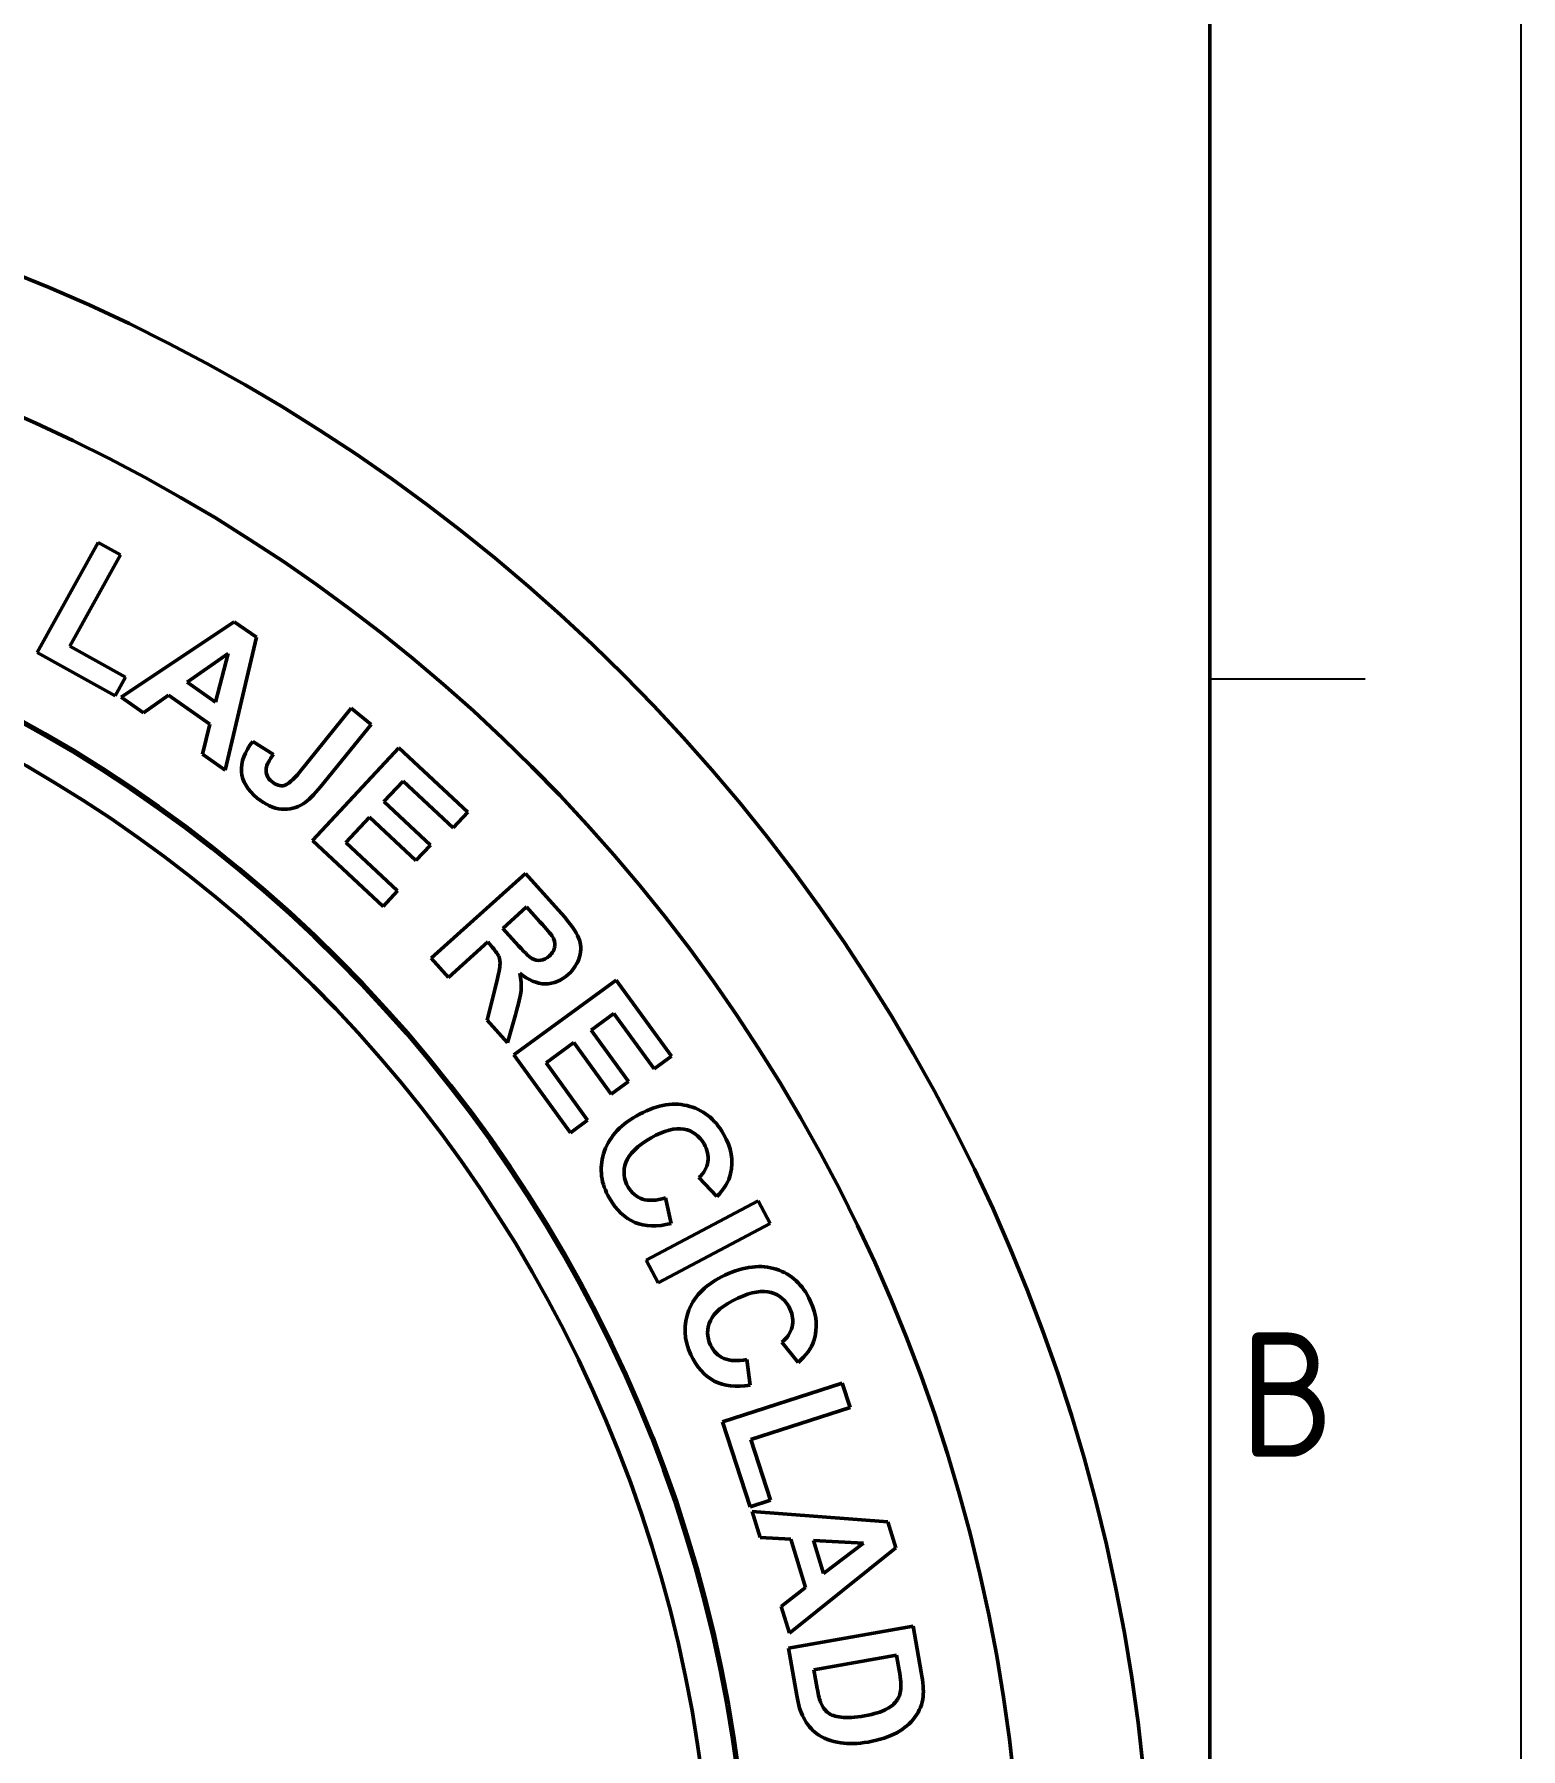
# Model space of a CAD drawing. Extents: x 0 to 616, y 0 to 436.
# Drawn here: x 546.3 to 616.4, y 302.5 to 383.4 of the extents above; entities that cross this region are included whole.
import ezdxf
from ezdxf.enums import TextEntityAlignment as Align

# ---------------------------------------------------------------- set-up
doc = ezdxf.new("R2010")
doc.units = 0
doc.header["$LTSCALE"] = 1.5
doc.layers.get('0').update_dxf_attribs({"linetype": 'CONTINUOUS'})
doc.layers.add('AM_0', color=7, linetype='CONTINUOUS', lineweight=50)
doc.layers.add('AM_BOR', color=7, linetype='CONTINUOUS', lineweight=50)
doc.styles.add('ACISOTS', font='isocp.shx', dxfattribs={"height": 1})

# ---------------------------------------------------------------- blocks, each defined once
blk = doc.blocks.new('A3 ZTL')
blk.add_line((401.174, 9.785), (401.174, 280.822))
at = {"layer": 'AM_BOR', "color": 135, "lineweight": 25}
for p, q in [((410.959, 290.607), (410.959, 0)), ((406.067, 235.323), (401.174, 235.323))]:
    blk.add_line(p, q, dxfattribs=at)
at = {"layer": 'AM_BOR', "color": 135, "lineweight": 25, "style": 'ACISOTS'}
blk.add_text('B', height=3.914, dxfattribs=at).set_placement((403.62, 212.818), align=Align.MIDDLE)

msp = doc.modelspace()

# ---------------------------------------------------------------- linework, layer by layer
at = {"layer": 'AM_0'}
for radius in [85.3, 79.175]:
    msp.add_circle((513.762, 292.885), radius, dxfattribs=at)
msp.add_ellipse((513.762, 292.885), major_axis=(-64.566, 0), ratio=0.999987, start_param=1.570796326844421, end_param=7.853981634024008, dxfattribs=at)
at = {"layer": 'AM_0', "color": 7}
for points in [[(546.41, 354.247), (546.41, 354.247), (549.286, 359.435), (549.286, 359.435)], [(549.286, 359.435), (549.286, 359.435), (550.342, 358.85), (550.342, 358.85)], [(550.342, 358.85), (550.342, 358.85), (547.955, 354.543), (547.955, 354.543)], [(550.369, 352.134), (550.369, 352.134), (555.708, 355.697), (555.708, 355.697)], [(555.708, 355.697), (555.708, 355.697), (556.754, 354.965), (556.754, 354.965)], [(547.955, 354.543), (547.955, 354.543), (550.581, 353.088), (550.581, 353.088)], [(556.754, 354.965), (556.754, 354.965), (555.285, 348.692), (555.285, 348.692)], [(550.092, 352.206), (550.092, 352.206), (546.41, 354.247), (546.41, 354.247)], [(555.418, 354.197), (555.418, 354.197), (553.484, 352.842), (553.484, 352.842)], [(554.82, 351.906), (554.82, 351.906), (555.418, 354.197), (555.418, 354.197)], [(550.581, 353.088), (550.581, 353.088), (550.092, 352.206), (550.092, 352.206)], [(553.484, 352.842), (553.484, 352.842), (554.82, 351.906), (554.82, 351.906)], [(551.418, 351.4), (551.418, 351.4), (550.369, 352.134), (550.369, 352.134)], [(552.601, 352.23), (552.601, 352.23), (551.418, 351.4), (551.418, 351.4)], [(554.56, 350.859), (554.56, 350.859), (552.601, 352.23), (552.601, 352.23)], [(558.799, 348.614), (558.799, 348.614), (561.23, 351.616), (561.23, 351.616)], [(561.23, 351.616), (561.23, 351.616), (562.166, 350.858), (562.166, 350.858)], [(554.208, 349.446), (554.208, 349.446), (554.56, 350.859), (554.56, 350.859)], [(562.166, 350.858), (562.166, 350.858), (559.783, 347.916), (559.783, 347.916)], [(556.049, 348.622), (556.01, 349.079), (556.19, 349.557), (556.591, 350.055)], [(556.591, 350.055), (556.591, 350.055), (557.557, 349.44), (557.557, 349.44)], [(559.406, 345.369), (559.406, 345.369), (563.485, 349.743), (563.485, 349.743)], [(563.485, 349.743), (563.485, 349.743), (566.728, 346.719), (566.728, 346.719)], [(555.285, 348.692), (555.285, 348.692), (554.208, 349.446), (554.208, 349.446)], [(557.217, 348.781), (557.183, 348.532), (557.271, 348.323), (557.477, 348.156)], [(557.557, 349.44), (557.353, 349.165), (557.239, 348.946), (557.217, 348.781)], [(556.797, 347.379), (556.338, 347.751), (556.088, 348.164), (556.049, 348.622)], [(557.477, 348.156), (557.686, 347.986), (557.883, 347.926), (558.067, 347.976)], [(558.067, 347.976), (558.25, 348.025), (558.494, 348.238), (558.799, 348.614)], [(563.677, 348.18), (563.677, 348.18), (562.773, 347.21), (562.773, 347.21)], [(566.037, 345.979), (566.037, 345.979), (563.677, 348.18), (563.677, 348.18)], [(557.941, 346.86), (557.568, 346.889), (557.187, 347.063), (556.797, 347.379)], [(559.783, 347.916), (559.472, 347.532), (559.197, 347.263), (558.963, 347.111)], [(562.773, 347.21), (562.773, 347.21), (564.969, 345.163), (564.969, 345.163)], [(558.963, 347.111), (558.653, 346.914), (558.312, 346.829), (557.941, 346.86)], [(562.087, 346.474), (562.087, 346.474), (560.976, 345.283), (560.976, 345.283)], [(564.282, 344.426), (564.282, 344.426), (562.087, 346.474), (562.087, 346.474)], [(566.728, 346.719), (566.728, 346.719), (566.037, 345.979), (566.037, 345.979)], [(562.732, 342.268), (562.732, 342.268), (559.406, 345.369), (559.406, 345.369)], [(560.976, 345.283), (560.976, 345.283), (563.42, 343.005), (563.42, 343.005)], [(564.969, 345.163), (564.969, 345.163), (564.282, 344.426), (564.282, 344.426)], [(565.008, 339.815), (565.008, 339.815), (569.453, 343.817), (569.453, 343.817)], [(569.453, 343.817), (569.453, 343.817), (571.155, 341.928), (571.155, 341.928)], [(563.42, 343.005), (563.42, 343.005), (562.732, 342.268), (562.732, 342.268)], [(569.51, 342.242), (569.51, 342.242), (568.383, 341.227), (568.383, 341.227)], [(570.139, 341.542), (570.139, 341.542), (569.51, 342.242), (569.51, 342.242)], [(570.715, 340.874), (570.659, 340.955), (570.467, 341.178), (570.139, 341.542)], [(571.155, 341.928), (571.582, 341.453), (571.852, 341.072), (571.966, 340.785)], [(568.383, 341.227), (568.383, 341.227), (568.98, 340.564), (568.98, 340.564)], [(570.845, 340.378), (570.865, 340.541), (570.821, 340.706), (570.715, 340.874)], [(571.966, 340.785), (572.081, 340.498), (572.094, 340.197), (572.007, 339.884)], [(567.673, 340.588), (567.673, 340.588), (565.817, 338.917), (565.817, 338.917)], [(567.836, 340.407), (567.836, 340.407), (567.673, 340.588), (567.673, 340.588)], [(568.193, 339.91), (568.141, 340.035), (568.022, 340.2), (567.836, 340.407)], [(568.251, 339.473), (568.265, 339.639), (568.245, 339.784), (568.193, 339.91)], [(568.98, 340.564), (569.368, 340.133), (569.627, 339.88), (569.76, 339.805)], [(570.175, 339.723), (570.318, 339.743), (570.457, 339.812), (570.59, 339.932)], [(570.59, 339.932), (570.741, 340.067), (570.824, 340.216), (570.845, 340.378)], [(572.007, 339.884), (571.919, 339.571), (571.743, 339.297), (571.481, 339.06)], [(565.817, 338.917), (565.817, 338.917), (565.008, 339.815), (565.008, 339.815)], [(568.024, 338.412), (568.162, 338.954), (568.237, 339.307), (568.251, 339.473)], [(570.389, 338.61), (569.997, 338.61), (569.594, 338.78), (569.187, 339.12)], [(569.187, 339.12), (569.248, 338.823), (569.269, 338.551), (569.247, 338.303)], [(569.76, 339.805), (569.893, 339.731), (570.031, 339.704), (570.175, 339.723)], [(571.481, 339.06), (571.147, 338.76), (570.782, 338.61), (570.389, 338.61)], [(567.641, 336.892), (567.641, 336.892), (568.024, 338.412), (568.024, 338.412)], [(568.902, 335.266), (568.902, 335.266), (573.741, 338.781), (573.741, 338.781)], [(569.247, 338.303), (569.225, 338.054), (569.138, 337.668), (568.985, 337.143)], [(573.741, 338.781), (573.741, 338.781), (576.347, 335.194), (576.347, 335.194)], [(568.607, 335.819), (568.607, 335.819), (567.641, 336.892), (567.641, 336.892)], [(568.985, 337.143), (568.985, 337.143), (568.607, 335.819), (568.607, 335.819)], [(573.631, 337.209), (573.631, 337.209), (572.559, 336.43), (572.559, 336.43)], [(575.528, 334.599), (575.528, 334.599), (573.631, 337.209), (573.631, 337.209)], [(571.744, 335.838), (571.744, 335.838), (570.427, 334.882), (570.427, 334.882)], [(573.509, 333.41), (573.509, 333.41), (571.744, 335.838), (571.744, 335.838)], [(572.559, 336.43), (572.559, 336.43), (574.324, 334.001), (574.324, 334.001)], [(571.575, 331.586), (571.575, 331.586), (568.902, 335.266), (568.902, 335.266)], [(576.347, 335.194), (576.347, 335.194), (575.528, 334.599), (575.528, 334.599)], [(570.427, 334.882), (570.427, 334.882), (572.391, 332.179), (572.391, 332.179)], [(574.324, 334.001), (574.324, 334.001), (573.509, 333.41), (573.509, 333.41)], [(574.686, 332.372), (575.549, 332.87), (576.347, 333.033), (577.081, 332.864)], [(577.081, 332.864), (577.815, 332.694), (578.391, 332.247), (578.81, 331.521)], [(572.391, 332.179), (572.391, 332.179), (571.575, 331.586), (571.575, 331.586)], [(573.143, 330.595), (573.358, 331.309), (573.872, 331.902), (574.686, 332.372)], [(576.933, 331.754), (576.52, 331.834), (576.005, 331.696), (575.387, 331.339)], [(577.886, 331.058), (577.664, 331.441), (577.347, 331.674), (576.933, 331.754)], [(575.387, 331.339), (574.732, 330.961), (574.333, 330.575), (574.192, 330.178)], [(578.062, 330.216), (578.105, 330.5), (578.046, 330.781), (577.886, 331.058)], [(578.81, 331.521), (579.176, 330.888), (579.286, 330.265), (579.139, 329.653)], [(573.417, 328.493), (573.021, 329.18), (572.929, 329.881), (573.143, 330.595)], [(574.192, 330.178), (574.049, 329.782), (574.088, 329.396), (574.305, 329.019)], [(577.646, 329.465), (577.881, 329.68), (578.019, 329.93), (578.062, 330.216)], [(578.492, 328.571), (578.492, 328.571), (577.646, 329.465), (577.646, 329.465)], [(579.139, 329.653), (579.055, 329.289), (578.838, 328.929), (578.492, 328.571)], [(574.305, 329.019), (574.466, 328.741), (574.692, 328.553), (574.984, 328.455)], [(574.623, 327.354), (574.141, 327.557), (573.738, 327.937), (573.417, 328.493)], [(574.984, 328.455), (575.276, 328.357), (575.638, 328.374), (576.067, 328.504)], [(575.156, 325.562), (575.156, 325.562), (580.437, 328.37), (580.437, 328.37)], [(576.067, 328.504), (576.067, 328.504), (576.331, 327.306), (576.331, 327.306)], [(580.437, 328.37), (580.437, 328.37), (581.003, 327.304), (581.003, 327.304)], [(576.331, 327.306), (575.676, 327.135), (575.107, 327.151), (574.623, 327.354)], [(581.003, 327.304), (581.003, 327.304), (575.723, 324.496), (575.723, 324.496)], [(575.723, 324.496), (575.723, 324.496), (575.156, 325.562), (575.156, 325.562)], [(578.868, 324.86), (579.77, 325.281), (580.58, 325.374), (581.297, 325.141)], [(577.175, 323.224), (577.452, 323.917), (578.016, 324.462), (578.868, 324.86)], [(581.297, 325.141), (582.012, 324.908), (582.548, 324.412), (582.902, 323.653)], [(579.476, 323.77), (578.791, 323.45), (578.36, 323.1), (578.185, 322.717)], [(581.052, 324.048), (580.648, 324.164), (580.122, 324.071), (579.476, 323.77)], [(581.941, 323.272), (581.754, 323.673), (581.458, 323.933), (581.052, 324.048)], [(577.266, 321.106), (576.93, 321.825), (576.901, 322.532), (577.175, 323.224)], [(582.043, 322.417), (582.111, 322.697), (582.076, 322.982), (581.941, 323.272)], [(582.902, 323.653), (583.211, 322.99), (583.267, 322.36), (583.067, 321.763)], [(578.185, 322.717), (578.008, 322.335), (578.012, 321.947), (578.196, 321.553)], [(581.564, 321.705), (581.816, 321.9), (581.975, 322.137), (582.043, 322.417)], [(578.196, 321.553), (578.332, 321.262), (578.54, 321.055), (578.824, 320.932)], [(582.328, 320.742), (582.328, 320.742), (581.564, 321.705), (581.564, 321.705)], [(583.067, 321.763), (582.952, 321.408), (582.704, 321.068), (582.328, 320.742)], [(578.368, 319.866), (577.905, 320.11), (577.537, 320.524), (577.266, 321.106)], [(578.824, 320.932), (579.106, 320.808), (579.467, 320.794), (579.906, 320.887)], [(579.906, 320.887), (579.906, 320.887), (580.065, 319.67), (580.065, 319.67)], [(580.065, 319.67), (579.397, 319.557), (578.832, 319.622), (578.368, 319.866)], [(578.762, 317.937), (578.762, 317.937), (584.404, 319.77), (584.404, 319.77)], [(584.404, 319.77), (584.404, 319.77), (584.777, 318.622), (584.777, 318.622)], [(584.777, 318.622), (584.777, 318.622), (580.094, 317.1), (580.094, 317.1)], [(580.063, 313.933), (580.063, 313.933), (578.762, 317.937), (578.762, 317.937)], [(580.094, 317.1), (580.094, 317.1), (581.022, 314.245), (581.022, 314.245)], [(581.022, 314.245), (581.022, 314.245), (580.063, 313.933), (580.063, 313.933)], [(580.533, 312.475), (580.533, 312.475), (580.158, 313.7), (580.158, 313.7)], [(580.158, 313.7), (580.158, 313.7), (586.559, 313.221), (586.559, 313.221)], [(586.559, 313.221), (586.559, 313.221), (586.933, 311.999), (586.933, 311.999)], [(581.977, 312.401), (581.977, 312.401), (580.533, 312.475), (580.533, 312.475)], [(582.676, 310.114), (582.676, 310.114), (581.977, 312.401), (581.977, 312.401)], [(585.407, 312.216), (585.407, 312.216), (583.048, 312.339), (583.048, 312.339)], [(583.048, 312.339), (583.048, 312.339), (583.526, 310.779), (583.526, 310.779)], [(586.933, 311.999), (586.933, 311.999), (581.913, 307.96), (581.913, 307.96)], [(583.526, 310.779), (583.526, 310.779), (585.407, 312.216), (585.407, 312.216)], [(581.529, 309.217), (581.529, 309.217), (582.676, 310.114), (582.676, 310.114)], [(581.913, 307.96), (581.913, 307.96), (581.529, 309.217), (581.529, 309.217)], [(581.869, 307.256), (581.869, 307.256), (587.759, 308.295), (587.759, 308.295)], [(587.759, 308.295), (587.759, 308.295), (588.142, 306.121), (588.142, 306.121)], [(582.263, 305.019), (582.263, 305.019), (581.869, 307.256), (581.869, 307.256)], [(586.972, 306.93), (586.972, 306.93), (583.072, 306.242), (583.072, 306.242)], [(587.066, 306.396), (587.066, 306.396), (586.972, 306.93), (586.972, 306.93)], [(583.072, 306.242), (583.072, 306.242), (583.228, 305.355), (583.228, 305.355)], [(587.182, 305.41), (587.191, 305.583), (587.151, 305.911), (587.066, 306.396)], [(588.142, 306.121), (588.229, 305.631), (588.258, 305.252), (588.228, 304.981)], [(583.228, 305.355), (583.287, 305.023), (583.347, 304.786), (583.411, 304.645)], [(587.002, 304.81), (587.114, 304.979), (587.173, 305.179), (587.182, 305.41)], [(582.574, 303.988), (582.444, 304.235), (582.341, 304.579), (582.263, 305.019)], [(583.411, 304.645), (583.493, 304.461), (583.602, 304.315), (583.74, 304.208)], [(585.465, 304.067), (585.92, 304.147), (586.261, 304.249), (586.491, 304.372)], [(586.491, 304.372), (586.721, 304.496), (586.892, 304.642), (587.002, 304.81)], [(588.228, 304.981), (588.187, 304.617), (588.058, 304.289), (587.841, 303.998)], [(583.192, 303.236), (582.954, 303.406), (582.748, 303.657), (582.574, 303.988)], [(583.74, 304.208), (583.878, 304.1), (584.086, 304.031), (584.364, 303.997)], [(584.364, 303.997), (584.641, 303.964), (585.009, 303.986), (585.465, 304.067)], [(587.841, 303.998), (587.625, 303.705), (587.34, 303.461), (586.987, 303.266)], [(584.342, 302.788), (583.889, 302.86), (583.505, 303.008), (583.192, 303.236)], [(585.628, 302.828), (585.144, 302.743), (584.715, 302.73), (584.342, 302.788)], [(586.987, 303.266), (586.633, 303.072), (586.18, 302.926), (585.628, 302.828)]]:
    msp.add_open_spline(points, degree=3, dxfattribs=at)
at = {"layer": 'AM_0', "color": 7, "lineweight": 70}
msp.add_open_spline([(513.762, 359.167), (550.364, 359.167), (580.046, 329.485), (580.046, 292.885), (580.046, 292.885), (580.046, 256.284), (550.364, 226.602), (513.762, 226.602), (513.762, 226.602), (477.161, 226.602), (447.479, 256.284), (447.479, 292.885), (447.479, 292.885), (447.479, 329.485), (477.161, 359.167), (513.762, 359.167)], degree=3, knots=[0, 0, 0, 0, 0.25, 0.25, 0.25, 0.25, 0.5, 0.5, 0.5, 0.5, 0.75, 0.75, 0.75, 0.75, 1, 1, 1, 1], dxfattribs=at)

# ---------------------------------------------------------------- block references
at = {"layer": 'AM_0', "lineweight": 0, "xscale": 1.5, "yscale": 1.5, "zscale": 1.5}
msp.add_blockref('A3 ZTL', (0, 0), dxfattribs=at)

doc.saveas('drawing.dxf')
